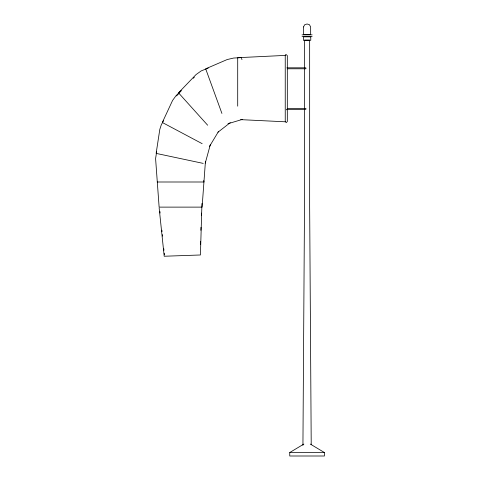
<?xml version="1.0" encoding="UTF-8"?>
<svg xmlns="http://www.w3.org/2000/svg" width="480" height="480" viewBox="0 0 480 480"><rect width="100%" height="100%" fill="white"/><g stroke="black" fill="none" stroke-linecap="round" stroke-linejoin="round"><path stroke-width="0.72" d="M302.934 445.302L304.5 206.448L304.5 40.08L309.654 40.08L309.654 206.448L311.214 444.552M200.406 244.524L200.502 241.53M200.874 230.316L200.976 227.322M201.366 215.358L201.444 213.114M205.428 161.52L202.104 207.12L159.126 207.12L155.592 158.592L156.66 151.734M201.948 203.424L200.424 254.982L164.196 256.242L159.144 207.87M286.776 109.872L286.824 109.386M205.278 163.086L210.33 144.642M163.566 120.648L161.316 124.782L159.804 129.396L156.138 153.39L203.226 163.398M209.364 146.664L218.484 131.508M179.91 92.184L181.452 90.576M193.308 78.258L194.334 77.19M176.508 95.94L179.034 93.378M180.612 91.092L176.04 95.694L172.584 100.428L162.318 122.484L202.152 143.664M217.95 132.216L230.274 122.64M310.284 444.06L324.408 452.532L324.408 456L289.746 456L289.746 452.532L303.87 444.06M208.242 68.07L201.174 70.926L196.008 74.616L178.512 92.844L207.66 125.22M227.994 123.72L242.682 119.316M241.248 57.636L233.64 58.044L227.142 59.562L205.68 68.814L221.922 113.442M285.48 55.392L237.702 57.702L237.702 106.158M302.028 34.842L312.126 34.842M302.028 36.534L312.126 36.534M286.896 67.818L305.802 67.818L306.018 68.304L305.802 68.784L287.202 68.784M287.202 108.384L305.802 108.384L306.018 108.87L305.802 109.356L286.896 109.356M157.254 181.998L203.982 181.998L203.73 180.552M289.746 452.532L324.408 452.532M240.684 119.646L285.48 121.806M241.494 58.302L241.98 59.634M159.954 211.572L160.104 213.06M161.874 230.184L162.024 231.672M162.33 234.648L162.486 236.136M163.788 248.79L163.944 250.278M164.25 253.254L164.406 254.742M303.504 26.916L303.486 34.584L310.668 34.584L310.65 26.916L309.396 24.672L307.074 24L304.758 24.672L303.504 26.916M285.546 54.93L285.24 55.644L285.24 121.566L286.278 122.568L287.322 121.566L287.322 55.644L286.278 54.636L285.546 54.93M310.77 36.834L303.384 36.834L303.384 40.302L310.77 40.302L310.77 36.822"/></g></svg>
